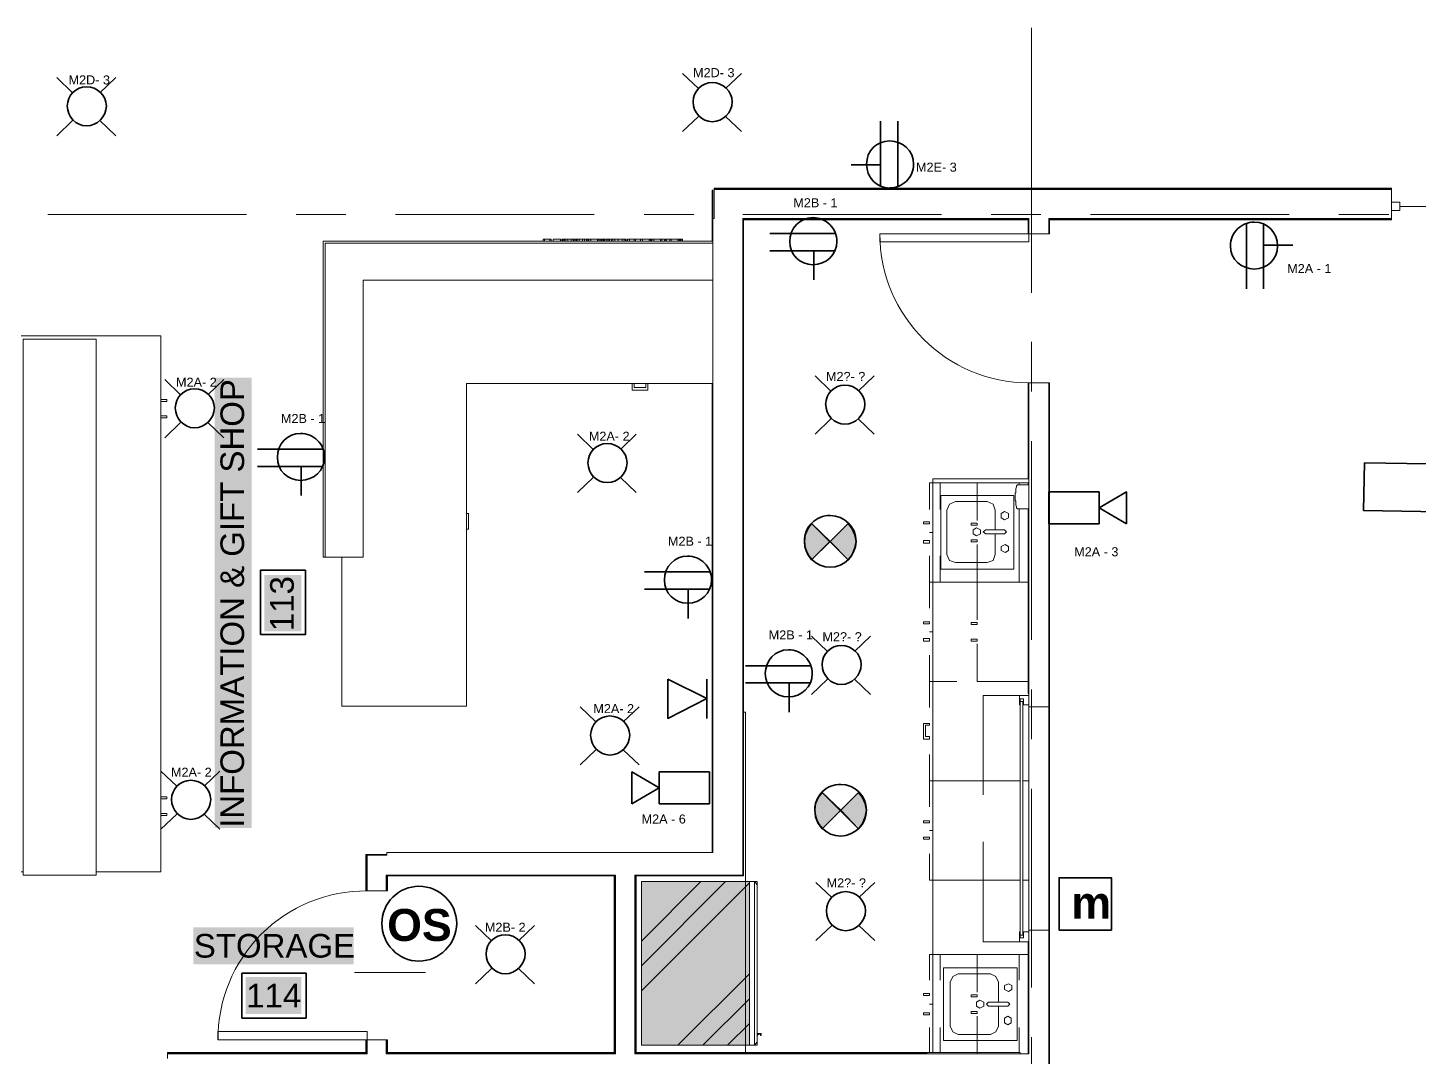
# Model space of a CAD drawing. Header units: millimetres. Extents: x 0.9 to 36.3, y 0.7 to 23.3.
# Drawn here: x 21.134 to 24.634, y 7.113 to 9.703 of the extents above; entities that cross this region are included whole.
import ezdxf

# ---------------------------------------------------------------- set-up
doc = ezdxf.new("R2010")
doc.units = ezdxf.units.MM
for name, color, linetype in [('PDF2_Geometry', 7, 'Continuous'), ('PDF2_Text', 7, 'Continuous'), ('PDF_Text', 7, 'Continuous')]:
    doc.layers.add(name, color=color, linetype=linetype)
for name, color, linetype, true_color in [('PDF2_Solid Fills', 7, 'Continuous', 0x7f7f7f), ('PDF_Geometry', 7, 'Continuous', 0x777777), ('PDF_Solid Fills', 7, 'Continuous', 0xffffff)]:
    doc.layers.add(name, color=color, linetype=linetype, true_color=true_color)
doc.styles.add('PDF Arial', font='arial.ttf')
doc.styles.add('PDF ArialRoundedMT Bold', font='arialbd.ttf')

msp = doc.modelspace()

# ---------------------------------------------------------------- hatches: boundary and pattern name
at = {"layer": 'PDF2_Solid Fills', "transparency": 33554559}
for points in [[(23.1525, 8.4125), (23.1092, 8.4558), (23.1058, 8.4558), (23.0892, 8.4292), (23.0875, 8.4125), (23.0958, 8.3775), (23.1075, 8.3675)], [(23.2142, 8.4325), (23.1992, 8.4558), (23.1958, 8.4558), (23.1525, 8.4125), (23.1992, 8.3658), (23.2158, 8.4042)], [(23.1788, 7.736), (23.1355, 7.7794), (23.1321, 7.7794), (23.1155, 7.7527), (23.1138, 7.736), (23.1221, 7.701), (23.1338, 7.691)], [(23.2405, 7.756), (23.2255, 7.7794), (23.2221, 7.7794), (23.1788, 7.736), (23.2255, 7.6894), (23.2421, 7.7277)]]:
    msp.add_hatch(color=256, dxfattribs=at).paths.add_polyline_path(points)

# ---------------------------------------------------------------- linework, layer by layer
at = {"layer": 'PDF2_Geometry', "lineweight": 35}
for points in [[(23.2789, 9.4683), (23.2789, 9.3033)], [(23.3223, 9.4683), (23.3223, 9.3033)], [(23.2056, 9.3583), (23.2789, 9.3583)], [(24.1993, 9.046), (24.1993, 9.211)], [(24.2426, 9.046), (24.2426, 9.211)], [(23.0009, 9.1853), (23.1659, 9.1853)], [(23.0009, 9.142), (23.1659, 9.142)], [(23.1109, 9.0687), (23.1109, 9.142)], [(24.316, 9.156), (24.2426, 9.156)], [(21.712, 8.6426), (21.877, 8.6426)], [(21.712, 8.5992), (21.877, 8.5992)], [(21.822, 8.5259), (21.822, 8.5992)], [(23.1975, 8.3642), (23.1058, 8.4558)], [(23.1058, 8.3642), (23.1975, 8.4558)], [(22.6855, 8.3338), (22.8505, 8.3338)], [(22.6855, 8.2904), (22.8505, 8.2904)], [(22.7955, 8.2171), (22.7955, 8.2904)], [(22.9391, 8.098), (23.1041, 8.098)], [(22.8424, 7.9654), (22.8424, 8.0638)], [(22.9391, 8.0547), (23.1041, 8.0547)], [(23.0491, 7.9813), (23.0491, 8.0547)], [(23.2238, 7.6877), (23.1321, 7.7794)], [(23.1321, 7.6877), (23.2238, 7.7794)]]:
    msp.add_lwpolyline(points, dxfattribs=at)
for points in [[(24.4961, 8.6082), (24.976, 8.6005), (24.9741, 8.4805), (24.4942, 8.4882)], [(23.829, 8.4552), (23.829, 8.5352), (23.7024, 8.5352), (23.7024, 8.4552)], [(23.8974, 8.4552), (23.829, 8.4952), (23.8974, 8.5352)], [(23.1525, 8.4108), (23.1058, 8.4558), (23.0958, 8.4425), (23.0892, 8.4275), (23.0875, 8.4108), (23.0892, 8.3942), (23.0958, 8.3775), (23.1058, 8.3642)], [(23.1525, 8.4108), (23.1975, 8.3642), (23.2075, 8.3775), (23.2142, 8.3942), (23.2175, 8.4108), (23.2142, 8.4275), (23.2075, 8.4425), (23.1975, 8.4558)], [(22.7441, 8.0638), (22.8424, 8.0154), (22.7441, 7.9654)], [(22.6538, 7.7508), (22.7221, 7.7908), (22.6538, 7.8308)], [(22.7221, 7.7508), (22.7221, 7.8308), (22.8488, 7.8308), (22.8488, 7.7508)], [(23.1788, 7.7344), (23.1321, 7.7794), (23.1221, 7.766), (23.1155, 7.751), (23.1138, 7.7344), (23.1155, 7.7177), (23.1221, 7.701), (23.1321, 7.6877)], [(23.1788, 7.7344), (23.2238, 7.6877), (23.2338, 7.701), (23.2405, 7.7177), (23.2438, 7.7344), (23.2405, 7.751), (23.2338, 7.766), (23.2238, 7.7794)], [(23.86, 7.433), (23.86, 7.5647), (23.7283, 7.5647), (23.7283, 7.433)]]:
    msp.add_lwpolyline(points, close=True, dxfattribs=at)
for points in [[(23.2175, 8.4108, 0.413494), (23.1525, 8.4758, 0.423077), (23.0875, 8.4108, 0.413494), (23.1525, 8.3458)], [(23.2438, 7.7344, 0.413494), (23.1788, 7.7994, 0.423077), (23.1138, 7.7344, 0.413494), (23.1788, 7.6694)]]:
    msp.add_lwpolyline(points, format="xyb", dxfattribs=at)
for centre, radius, start, end in [((23.3025, 9.3597), 0.0597, 269.7603, 0.2397), ((23.1095, 9.1656), 0.0597, 359.7603, 90.2397), ((24.2191, 9.1546), 0.0597, 89.7603, 180.2397), ((21.8206, 8.6228), 0.0597, 359.7603, 90.2397), ((22.7941, 8.314), 0.0597, 359.7603, 90.2397), ((23.0476, 8.0783), 0.0597, 359.7603, 90.2397), ((22.1179, 7.4498), 0.0932, 89.9056, 180.0944), ((22.117, 7.4507), 0.096, 270.6194, 359.3806)]:
    msp.add_arc(centre, radius, start, end, dxfattribs=at)
for points in [[(23.2439, 9.3599), (23.2439, 9.3933), (23.2689, 9.4183), (23.3023, 9.4183)], [(23.3023, 9.4183), (23.3356, 9.4183), (23.3623, 9.3933), (23.3623, 9.3599)], [(23.3023, 9.2999), (23.2689, 9.2999), (23.2439, 9.3266), (23.2439, 9.3599)], [(23.0509, 9.1653), (23.0509, 9.1987), (23.0759, 9.2253), (23.1092, 9.2253)], [(24.2193, 9.2143), (24.2526, 9.2143), (24.2776, 9.1877), (24.2776, 9.1543)], [(23.1092, 9.107), (23.0759, 9.107), (23.0509, 9.132), (23.0509, 9.1653)], [(23.1692, 9.1653), (23.1692, 9.132), (23.1426, 9.107), (23.1092, 9.107)], [(24.2193, 9.096), (24.186, 9.096), (24.1593, 9.121), (24.1593, 9.1543)], [(24.2776, 9.1543), (24.2776, 9.121), (24.2526, 9.096), (24.2193, 9.096)], [(21.762, 8.6226), (21.762, 8.6559), (21.787, 8.6826), (21.8204, 8.6826)], [(21.8204, 8.5642), (21.787, 8.5642), (21.762, 8.5892), (21.762, 8.6226)], [(21.8804, 8.6226), (21.8804, 8.5892), (21.8537, 8.5642), (21.8204, 8.5642)], [(23.2175, 8.4108), (23.2175, 8.3758), (23.1875, 8.3458), (23.1525, 8.3458)], [(22.7355, 8.3138), (22.7355, 8.3471), (22.7605, 8.3738), (22.7939, 8.3738)], [(22.7939, 8.2554), (22.7605, 8.2554), (22.7355, 8.2804), (22.7355, 8.3138)], [(22.8539, 8.3138), (22.8539, 8.2804), (22.8272, 8.2554), (22.7939, 8.2554)], [(22.9891, 8.078), (22.9891, 8.1113), (23.0141, 8.138), (23.0474, 8.138)], [(23.0474, 8.0197), (23.0141, 8.0197), (22.9891, 8.0447), (22.9891, 8.078)], [(23.1074, 8.078), (23.1074, 8.0447), (23.0807, 8.0197), (23.0474, 8.0197)], [(23.2438, 7.7344), (23.2438, 7.6994), (23.2138, 7.6694), (23.1788, 7.6694)], [(22.118, 7.5429), (22.1697, 7.5429), (22.213, 7.5013), (22.213, 7.4496)], [(22.118, 7.3546), (22.0663, 7.3546), (22.0247, 7.398), (22.0247, 7.4496)]]:
    msp.add_open_spline(points, degree=3, dxfattribs=at)
at = {"layer": 'PDF_Geometry', "lineweight": 9}
for points in [[(23.659, 9.7029), (23.659, 9.0363)], [(22.4308, 9.1663), (21.8824, 9.1663), (21.8774, 9.1663), (21.8774, 9.1646), (21.8774, 9.1613), (21.8774, 8.3713), (21.8824, 8.3713), (21.9241, 8.3713), (21.8991, 8.3713), (21.8824, 8.3713), (21.9774, 8.3713), (21.9774, 9.068), (22.8574, 9.068), (21.9774, 9.068), (21.9774, 8.3713), (21.8824, 8.3713), (21.8824, 9.1613), (21.8824, 8.3713), (21.8774, 8.3713), (21.8774, 9.1663), (22.8574, 9.1663), (22.8574, 9.2946), (22.8557, 9.2946), (22.8557, 9.1663), (22.8557, 9.2946), (22.8557, 9.1663)], [(22.8607, 9.298), (22.8607, 9.2996), (24.549, 9.2996), (24.564, 9.2996), (24.564, 9.298), (24.564, 9.2963), (24.549, 9.2963), (22.8624, 9.2963)], [(22.8607, 9.2963), (22.8607, 9.298), (24.549, 9.298), (22.8624, 9.298)], [(24.549, 9.298), (24.564, 9.298), (24.549, 9.298)], [(21.1841, 9.233), (21.6841, 9.233)], [(21.8091, 9.233), (21.9341, 9.233)], [(22.0591, 9.233), (22.5591, 9.233)], [(23.5907, 8.558), (23.6524, 8.558), (23.6524, 8.568), (23.4107, 8.568), (23.4107, 7.1247), (22.6641, 7.1247), (22.6641, 7.5697), (22.9341, 7.5697), (22.9324, 7.5697), (22.9341, 7.5697), (22.9341, 9.2196), (22.9341, 9.2213), (22.9324, 9.2213), (23.6507, 9.2213), (23.6507, 9.1846), (23.6507, 9.2196), (23.6507, 9.1846)], [(22.6791, 7.5714), (22.9324, 7.5714), (22.9324, 9.223)], [(22.6841, 9.233), (22.8091, 9.233)], [(22.9324, 9.233), (23.4324, 9.233)], [(22.9324, 9.2213), (22.9324, 7.5697), (22.9324, 9.2213)], [(23.6507, 9.2196), (22.9341, 9.2196), (22.9341, 9.2213), (22.9324, 9.2213), (23.6524, 9.2213)], [(23.6524, 9.223), (23.0441, 9.223)], [(23.5574, 9.233), (23.6824, 9.233)], [(23.7024, 9.223), (24.549, 9.223), (24.564, 9.223), (24.564, 9.2213), (24.564, 9.2196), (24.549, 9.2196), (23.704, 9.2196)], [(23.7024, 9.2213), (24.549, 9.2213), (24.564, 9.2213), (24.549, 9.2213), (23.704, 9.2213), (23.704, 9.1846)], [(23.704, 9.2213), (23.704, 9.2213)], [(23.704, 9.2213), (23.704, 9.2213)], [(23.8074, 9.233), (24.3073, 9.233)], [(24.4323, 9.233), (24.5573, 9.233)], [(22.4474, 9.1663), (22.4474, 9.1713)], [(22.4791, 9.1663), (22.4791, 9.1713), (22.4808, 9.1713), (22.4841, 9.1713), (22.4874, 9.1713), (22.4924, 9.1713), (22.5008, 9.1713), (22.4908, 9.1713), (22.4874, 9.1713), (22.4841, 9.1713), (22.4824, 9.1713), (22.4808, 9.1713), (22.4808, 9.1663)], [(22.4841, 9.1663), (22.4841, 9.1713), (22.4858, 9.1713), (22.4874, 9.1713), (22.4924, 9.1713), (22.4974, 9.1713), (22.4924, 9.1713), (22.4874, 9.1713), (22.4841, 9.1713), (22.4824, 9.1713)], [(22.4874, 9.1663), (22.4874, 9.1713)], [(22.4924, 9.1663), (22.4924, 9.1713)], [(22.5108, 9.1663), (22.5108, 9.1713)], [(22.5141, 9.1663), (22.5141, 9.1713)], [(22.5158, 9.1713), (22.5158, 9.1663)], [(22.5208, 9.1663), (22.5208, 9.1713)], [(22.5291, 9.1663), (22.5291, 9.1713)], [(22.5341, 9.1663), (22.5341, 9.1713)], [(22.5391, 9.1663), (22.5391, 9.1713)], [(22.5424, 9.1663), (22.5424, 9.1713)], [(22.5441, 9.1663), (22.5441, 9.1713)], [(22.5457, 9.1713), (22.5457, 9.1663)], [(22.5507, 9.1663), (22.5507, 9.1713)], [(22.5741, 9.1663), (22.5741, 9.1713)], [(22.5807, 9.1713), (22.5807, 9.1663), (22.5807, 9.1713)], [(22.5824, 9.1663), (22.5824, 9.1713)], [(22.5841, 9.1663), (22.5841, 9.1713)], [(22.5857, 9.1663), (22.5857, 9.1713)], [(22.5891, 9.1713), (22.5907, 9.1713), (22.5891, 9.1713)], [(22.5907, 9.1663), (22.5907, 9.1713)], [(22.5941, 9.1663), (22.5941, 9.1713)], [(22.5974, 9.1663), (22.5974, 9.1713)], [(22.6057, 9.1663), (22.6057, 9.1713)], [(22.6107, 9.1663), (22.6107, 9.1713)], [(22.6191, 9.1663), (22.6191, 9.1713)], [(22.6291, 9.1663), (22.6291, 9.1713)], [(22.6341, 9.1663), (22.6341, 9.1713)], [(22.6374, 9.1663), (22.6374, 9.1713)], [(22.6391, 9.1713), (22.6391, 9.1663), (22.6391, 9.1713)], [(22.6457, 9.1713), (22.6424, 9.1713), (22.6457, 9.1713)], [(22.6424, 9.1663), (22.6424, 9.1713)], [(22.6424, 9.1663), (22.6424, 9.1713)], [(22.6741, 9.1713), (22.6707, 9.1713), (22.6674, 9.1713), (22.6541, 9.1713), (22.6507, 9.1713), (22.6474, 9.1713), (22.6591, 9.1713), (22.6624, 9.1713), (22.6757, 9.1713), (22.6891, 9.1713), (22.6757, 9.1713), (22.6807, 9.1713), (22.6974, 9.1713), (22.7007, 9.1713), (22.6974, 9.1713), (22.6907, 9.1713), (22.6791, 9.1713), (22.6757, 9.1713), (22.6757, 9.1663), (22.6757, 9.1713)], [(22.6474, 9.1663), (22.6474, 9.1713)], [(22.6591, 9.1663), (22.6591, 9.1713)], [(22.6624, 9.1663), (22.6624, 9.1713)], [(22.6707, 9.1713), (22.6741, 9.1713), (22.6757, 9.1713), (22.6791, 9.1713), (22.6824, 9.1713), (22.6841, 9.1713), (22.6874, 9.1713), (22.6841, 9.1713), (22.6791, 9.1713), (22.6741, 9.1713), (22.6724, 9.1713)], [(22.6807, 9.1663), (22.6807, 9.1713)], [(22.7024, 9.1663), (22.7024, 9.1713)], [(22.7091, 9.1663), (22.7091, 9.1713)], [(22.7407, 9.1713), (22.7374, 9.1713), (22.7407, 9.1713)], [(22.7591, 9.1713), (22.7574, 9.1713), (22.7541, 9.1713), (22.7491, 9.1713), (22.7441, 9.1713), (22.7407, 9.1713), (22.7391, 9.1713), (22.7407, 9.1713), (22.7441, 9.1713), (22.7491, 9.1713), (22.7524, 9.1713), (22.7557, 9.1713), (22.7574, 9.1713)], [(22.7657, 9.1713), (22.7691, 9.1713), (22.7707, 9.1713), (22.7741, 9.1713), (22.7757, 9.1713), (22.7774, 9.1713), (22.7807, 9.1713), (22.7791, 9.1713), (22.7741, 9.1713), (22.7691, 9.1713), (22.7674, 9.1713)], [(22.7691, 9.1663), (22.7691, 9.1713)], [(22.7741, 9.1663), (22.7741, 9.1713)], [(22.7757, 9.1663), (22.7757, 9.1713)], [(22.7774, 9.1663), (22.7774, 9.1713)], [(22.7807, 9.1713), (22.7807, 9.1663), (22.8574, 9.1663)], [(23.6507, 9.1846), (23.6507, 9.1846)], [(23.704, 9.1846), (23.704, 9.1846)], [(22.8574, 9.1613), (21.8824, 9.1613), (22.8574, 9.1613)], [(22.4558, 9.1663), (22.4508, 9.1663)], [(22.4774, 9.1663), (22.4741, 9.1663)], [(22.6424, 9.1663), (22.6391, 9.1663)], [(22.7374, 9.1663), (22.7357, 9.1663)], [(20.9691, 7.6864), (20.9691, 7.5797), (20.9775, 7.5797), (21.1225, 7.5797), (20.9691, 7.5797), (20.9691, 8.928), (20.9691, 7.5797), (21.1225, 7.5797), (20.9691, 7.5797), (20.9691, 8.928), (21.4691, 8.928), (21.4691, 7.5797), (21.3058, 7.5797), (21.4608, 7.5797), (21.4691, 7.5797), (21.4691, 7.6864)], [(21.4691, 8.8046), (21.4691, 8.9113)], [(23.659, 8.913), (23.659, 8.788)], [(22.8574, 7.6414), (22.8574, 8.808), (22.7574, 8.808), (22.5907, 8.808)], [(22.6541, 8.808), (22.6541, 8.7913), (22.6941, 8.7913), (22.6941, 8.808), (22.6941, 8.7913), (22.6941, 8.808)], [(22.6891, 8.808), (22.6891, 8.798), (22.6891, 8.808), (22.6891, 8.798), (22.6591, 8.798), (22.6891, 8.798), (22.6891, 8.808), (22.6891, 8.798), (22.6591, 8.798), (22.6891, 8.798), (22.6591, 8.798), (22.6891, 8.798), (22.6891, 8.808), (22.6941, 8.808), (22.6941, 8.7913), (22.6541, 8.7913), (22.6541, 8.808), (22.6591, 8.808), (22.6591, 8.798), (22.6591, 8.808), (22.6591, 8.798), (22.6591, 8.808), (22.6591, 8.798), (22.6591, 8.808)], [(22.8557, 7.628), (22.8557, 8.808)], [(23.6507, 8.568), (23.6507, 8.8096), (23.6524, 8.8096), (23.6524, 8.613)], [(23.6507, 8.8096), (23.6507, 8.8096)], [(23.6507, 8.568), (23.6507, 8.8096), (23.6507, 8.568)], [(23.704, 7.0964), (23.704, 7.0597), (23.704, 7.0964), (23.704, 7.0597), (23.704, 7.0964), (23.704, 8.8096), (23.704, 7.0964), (23.704, 8.8096), (23.7024, 8.8096), (23.7024, 7.0964), (23.7024, 7.0597), (23.7024, 7.0164)], [(23.704, 8.8096), (23.704, 8.8096)], [(21.4691, 8.763), (21.4791, 8.763), (21.4691, 8.763), (21.4841, 8.763), (21.4841, 8.768), (21.4691, 8.768)], [(21.4691, 8.7213), (21.4791, 8.7213), (21.4691, 8.7213), (21.4841, 8.7213), (21.4841, 8.7263), (21.4691, 8.7263), (21.4791, 8.7263), (21.4691, 8.7263)], [(21.4691, 8.4713), (21.4691, 8.578), (21.4691, 8.6863)], [(23.659, 8.663), (23.659, 8.163)], [(23.4107, 8.558), (23.4024, 8.558), (23.4024, 8.4913)], [(23.4107, 8.4913), (23.4107, 8.558), (23.4724, 8.558)], [(23.429, 8.4913), (23.429, 8.558), (23.6274, 8.558), (23.6274, 8.553)], [(23.5224, 8.463), (23.5224, 8.558), (23.6524, 8.558), (23.6524, 8.463)], [(23.5674, 8.4397), (23.5674, 8.4897), (23.5624, 8.5047), (23.5474, 8.5113), (23.4674, 8.5113), (23.4524, 8.5047), (23.4457, 8.4897), (23.4457, 8.378), (23.4524, 8.363), (23.4674, 8.358), (23.5474, 8.358), (23.5624, 8.363), (23.5674, 8.378), (23.5674, 8.4297)], [(22.2374, 8.4413), (22.2424, 8.4413), (22.2424, 8.4813), (22.2374, 8.4813)], [(22.2374, 8.4813), (22.2424, 8.4813)], [(22.2374, 8.4763), (22.2374, 8.448)], [(22.2424, 8.4813), (22.2424, 8.4413)], [(23.6274, 8.493), (23.6274, 8.308), (23.429, 8.308), (23.429, 8.3747)], [(22.2424, 8.4413), (22.2374, 8.4413)], [(23.5224, 8.4513), (23.5224, 8.4563), (23.5224, 8.4513)], [(23.5224, 8.4513), (23.5224, 8.4563), (23.5224, 8.4513)], [(23.4024, 8.433), (23.4107, 8.433)], [(23.5224, 8.4097), (23.5224, 8.4147), (23.5224, 8.4097)], [(23.5224, 8.4097), (23.5224, 8.4147), (23.5224, 8.4097)], [(23.6524, 8.403), (23.6524, 8.308), (23.5224, 8.308), (23.5224, 8.403)], [(23.4024, 8.3747), (23.4024, 8.308), (23.4107, 8.308), (23.4024, 8.308), (23.4024, 8.243)], [(23.4107, 8.243), (23.4107, 8.308), (23.4707, 8.308), (23.4107, 8.308), (23.4107, 8.3747)], [(21.4691, 8.353), (21.4691, 8.2463), (21.4691, 8.138)], [(23.5224, 8.213), (23.5224, 8.308), (23.6524, 8.308), (23.6524, 8.213)], [(23.5224, 8.2013), (23.5224, 8.2063), (23.5224, 8.2013)], [(23.5224, 8.2013), (23.5224, 8.2063), (23.5224, 8.2013)], [(23.4107, 8.183), (23.4024, 8.183)], [(23.4024, 8.1597), (23.4024, 8.1663), (23.4024, 8.1597)], [(23.4024, 8.1597), (23.4024, 8.1663), (23.4024, 8.1597)], [(23.5224, 8.1597), (23.5224, 8.1647), (23.5224, 8.1597)], [(23.5224, 8.1597), (23.5224, 8.1647), (23.5224, 8.1597)], [(23.4024, 8.1247), (23.4024, 8.058), (23.4107, 8.058), (23.4024, 8.058), (23.4024, 7.993)], [(23.4107, 7.993), (23.4107, 8.058), (23.4707, 8.058), (23.4107, 8.058), (23.4107, 8.1247)], [(23.6524, 8.153), (23.6524, 8.058), (23.5224, 8.058), (23.5224, 8.153)], [(21.4691, 8.0197), (21.4691, 7.913), (21.4691, 7.8047)], [(23.659, 8.038), (23.659, 7.913)], [(21.9241, 8.008), (21.9241, 7.9963), (21.9241, 8.008)], [(23.6524, 7.428), (23.6524, 7.9997), (23.6524, 7.808), (23.6374, 7.808), (23.6524, 7.808), (23.6524, 7.743)], [(23.4024, 7.953), (23.4024, 7.948), (23.4024, 7.953), (23.3874, 7.953), (23.3874, 7.913), (23.4024, 7.913)], [(23.3874, 7.953), (23.4024, 7.953)], [(23.3874, 7.913), (23.3874, 7.953)], [(23.3924, 7.948), (23.3924, 7.9197), (23.4024, 7.9197)], [(23.3924, 7.9197), (23.3924, 7.948)], [(23.3924, 7.948), (23.3924, 7.9197), (23.4024, 7.9197)], [(23.3924, 7.9197), (23.3924, 7.948)], [(23.4024, 7.913), (23.3874, 7.913)], [(23.4024, 7.9197), (23.4024, 7.913), (23.4024, 7.9197), (23.3924, 7.9197)], [(23.4024, 7.9197), (23.4024, 7.913), (23.4024, 7.9197), (23.3924, 7.9197)], [(23.4024, 7.8747), (23.4024, 7.808), (23.4107, 7.808), (23.4024, 7.808), (23.4024, 7.743)], [(23.4107, 7.743), (23.4107, 7.808), (23.6307, 7.808), (23.4107, 7.808), (23.4107, 7.8747)], [(23.659, 7.788), (23.659, 7.288)], [(21.4691, 7.763), (21.4791, 7.763), (21.4691, 7.763), (21.4841, 7.763), (21.4841, 7.768), (21.4691, 7.768)], [(21.4691, 7.7214), (21.4791, 7.7214), (21.4691, 7.7214), (21.4841, 7.7214), (21.4841, 7.7264), (21.4691, 7.7264), (21.4791, 7.7264), (21.4691, 7.7264)], [(23.4107, 7.683), (23.4024, 7.683)], [(23.4024, 7.6614), (23.4024, 7.6664), (23.4024, 7.6614)], [(23.4024, 7.6614), (23.4024, 7.6664), (23.4024, 7.6614)], [(21.9874, 7.6214), (21.9874, 7.5314), (21.9858, 7.5314), (21.9858, 7.623), (21.9841, 7.623), (22.0374, 7.623)], [(21.9858, 7.623), (22.0374, 7.623), (21.9858, 7.623)], [(23.4024, 7.6247), (23.4024, 7.558), (23.4107, 7.558)], [(23.6307, 7.558), (23.4107, 7.558), (23.4107, 7.6247)], [(23.6524, 7.6247), (23.6524, 7.558), (23.6374, 7.558)], [(22.6107, 7.1214), (22.6107, 7.5714), (22.6124, 7.5714), (22.0358, 7.5714), (22.0358, 7.5314), (22.0374, 7.5314), (22.0374, 7.5697), (22.0391, 7.5697), (22.0391, 7.5314), (22.0374, 7.5314)], [(22.0358, 7.1564), (22.0374, 7.1564), (22.0391, 7.1564), (22.0391, 7.1247), (22.0391, 7.123), (22.0374, 7.123), (22.6107, 7.123), (22.6107, 7.5697), (22.0374, 7.5697)], [(22.6124, 7.123), (22.0374, 7.123), (22.0391, 7.123), (22.0391, 7.1247), (22.6091, 7.1247), (22.6091, 7.5697), (22.0391, 7.5697), (22.0374, 7.5697), (22.6124, 7.5697)], [(22.0374, 7.5697), (22.0374, 7.5314), (22.0374, 7.5697)], [(22.6124, 7.1214), (22.6124, 7.5714)], [(22.6624, 7.5714), (22.6624, 7.1214), (22.6607, 7.1214), (23.3957, 7.1214)], [(22.6607, 7.1214), (22.6607, 7.5714)], [(22.6607, 7.5697), (22.9324, 7.5697), (22.6624, 7.5697), (22.6624, 7.123), (23.3957, 7.123), (22.6607, 7.123)], [(22.9691, 7.168), (22.9691, 7.143), (22.9491, 7.143), (22.6774, 7.143), (22.6774, 7.5547), (22.9491, 7.5547), (22.9691, 7.5547), (22.9691, 7.173)], [(22.9624, 7.143), (22.9491, 7.143), (22.9491, 7.5547), (22.9624, 7.5547), (22.9624, 7.143), (22.9691, 7.1514), (22.9691, 7.5464), (22.9624, 7.5547)], [(22.9691, 7.5347), (22.9691, 7.1647)], [(22.9691, 7.3497), (22.9691, 7.1747), (22.9691, 7.523), (22.9691, 7.1747), (22.9691, 7.523)], [(22.9691, 7.3564), (22.9691, 7.1664)], [(23.4107, 7.3714), (23.4024, 7.3714), (23.4024, 7.3064)], [(23.4107, 7.3064), (23.4107, 7.3714), (23.4707, 7.3714)], [(23.429, 7.3064), (23.429, 7.3714), (23.6274, 7.3714), (23.6274, 7.3064)], [(23.5224, 7.2764), (23.5224, 7.3714), (23.6524, 7.3714), (23.6524, 7.2764)], [(23.589, 7.3714), (23.6507, 7.3714)], [(23.5757, 7.2414), (23.5757, 7.1914), (23.569, 7.1764), (23.5557, 7.1697), (23.474, 7.1697), (23.4607, 7.1764), (23.454, 7.1914), (23.454, 7.3014), (23.4607, 7.3164), (23.474, 7.323), (23.5557, 7.323), (23.569, 7.3164), (23.5757, 7.3014), (23.5757, 7.2514)], [(23.4024, 7.2464), (23.4107, 7.2464)], [(23.5224, 7.2647), (23.5224, 7.2697), (23.5224, 7.2647)], [(23.5224, 7.2647), (23.5224, 7.2697), (23.5224, 7.2647)], [(23.5224, 7.223), (23.5224, 7.228), (23.5224, 7.223)], [(23.5224, 7.223), (23.5224, 7.228), (23.5224, 7.223)], [(23.6524, 7.2164), (23.6524, 7.1214), (23.5224, 7.1214), (23.5224, 7.2164)], [(23.4024, 7.188), (23.4024, 7.1247)], [(23.4107, 7.1247), (23.4107, 7.188)], [(23.429, 7.1247), (23.429, 7.188)], [(23.6274, 7.188), (23.6274, 7.1247)], [(21.9858, 7.1564), (21.9858, 7.123), (21.9841, 7.123), (21.9841, 7.1247), (21.9841, 7.1564), (21.9858, 7.1564), (21.9874, 7.1564)], [(21.9858, 7.1564), (21.9858, 7.123), (21.9858, 7.1564)], [(22.0374, 7.1564), (22.0374, 7.123), (22.0374, 7.1564)], [(22.0374, 7.123), (22.0374, 7.1564)], [(23.659, 7.163), (23.659, 7.038)], [(21.9874, 7.1214), (21.4858, 7.1214), (21.4858, 7.123), (21.9858, 7.123)], [(22.0358, 7.1214), (22.5891, 7.1214)]]:
    msp.add_lwpolyline(points, dxfattribs=at)
at = {"layer": 'PDF_Geometry', "lineweight": 35}
for points in [[(21.2068, 9.5779), (21.2468, 9.5396)], [(21.3551, 9.5779), (21.3151, 9.5396)], [(22.7809, 9.5884), (22.8209, 9.5501)], [(22.9292, 9.5884), (22.8892, 9.5501)], [(21.2068, 9.4312), (21.2468, 9.4696)], [(21.3551, 9.4312), (21.3151, 9.4696)], [(22.7809, 9.4418), (22.8209, 9.4801)], [(22.9292, 9.4418), (22.8892, 9.4801)], [(23.1144, 8.8272), (23.1544, 8.7889)], [(23.2627, 8.8272), (23.2227, 8.7889)], [(21.4785, 8.8182), (21.5185, 8.7799)], [(21.6268, 8.8182), (21.5868, 8.7799)], [(23.1144, 8.6806), (23.1544, 8.7189)], [(23.2627, 8.6806), (23.2227, 8.7189)], [(21.4785, 8.6716), (21.5185, 8.7099)], [(21.6268, 8.6716), (21.5868, 8.7099)], [(22.5164, 8.6803), (22.5564, 8.6419)], [(22.6648, 8.6803), (22.6248, 8.6419)], [(22.5164, 8.5336), (22.5564, 8.5719)], [(22.6648, 8.5336), (22.6248, 8.5719)], [(23.1055, 8.1723), (23.1455, 8.134)], [(23.2539, 8.1723), (23.2139, 8.134)], [(23.1055, 8.0257), (23.1455, 8.064)], [(23.2539, 8.0257), (23.2139, 8.064)], [(22.5233, 7.9949), (22.5633, 7.9565)], [(22.6716, 7.9949), (22.6316, 7.9565)], [(22.5233, 7.8482), (22.5633, 7.8865)], [(22.6716, 7.8482), (22.6316, 7.8865)], [(21.4691, 7.833), (21.5091, 7.7947)], [(21.6175, 7.833), (21.5775, 7.7947)], [(21.4691, 7.6864), (21.5091, 7.7247)], [(21.6175, 7.6864), (21.5775, 7.7247)], [(23.1162, 7.5529), (23.1562, 7.5146)], [(23.2645, 7.5529), (23.2245, 7.5146)], [(22.2601, 7.4444), (22.3001, 7.4061)], [(22.4084, 7.4444), (22.3684, 7.4061)], [(23.1162, 7.4063), (23.1562, 7.4446)], [(23.2645, 7.4063), (23.2245, 7.4446)], [(22.2601, 7.2978), (22.3001, 7.3361)], [(22.4084, 7.2978), (22.3684, 7.3361)]]:
    msp.add_lwpolyline(points, dxfattribs=at)
at = {"layer": 'PDF_Geometry', "lineweight": 18}
for points in [[(23.6507, 7.403), (23.6507, 7.1214), (22.6607, 7.1214), (22.6607, 7.5714), (22.8574, 7.5714), (22.9324, 7.5714), (22.9324, 9.223), (23.6524, 9.223), (23.6524, 9.1846), (23.7024, 9.1846), (23.7024, 9.223), (24.549, 9.223), (24.564, 9.223), (24.564, 9.2663), (24.564, 9.2963), (24.549, 9.2963), (22.8607, 9.2963), (22.8607, 9.2663), (22.8607, 9.223), (22.8574, 9.223), (22.8574, 7.628), (22.0374, 7.628), (22.0374, 7.6214), (22.0358, 7.6214), (21.9874, 7.6214), (21.9874, 7.5314), (22.0358, 7.5314), (22.0358, 7.5714), (22.6124, 7.5714), (22.6124, 7.1214), (22.0358, 7.1214), (22.0358, 7.1564), (21.9874, 7.1564), (21.9874, 7.1214), (21.4858, 7.1214), (21.4858, 7.1097)], [(23.6507, 8.553), (23.6507, 8.558), (23.6524, 8.558), (23.6524, 8.028), (23.6507, 8.028), (23.6507, 8.493)], [(23.5374, 7.773), (23.5374, 7.898), (23.5374, 8.023), (23.6524, 8.023)], [(23.5374, 7.6547), (23.5374, 7.528), (23.5374, 7.403), (23.6524, 7.403)], [(23.6524, 7.4097), (23.6524, 7.1214), (23.6524, 7.433), (23.7024, 7.433), (23.7024, 7.0964), (23.7024, 7.0597), (23.7024, 7.0164), (23.6524, 7.0164), (23.6524, 7.0597), (23.6524, 7.0714), (22.0358, 7.0714), (22.0358, 6.1931), (23.6524, 6.1931), (23.6524, 6.2247), (23.7024, 6.2247), (23.7024, 6.1931), (23.9507, 6.1931), (23.9507, 6.0998), (20.3292, 6.0998)]]:
    msp.add_lwpolyline(points, dxfattribs=at)
at = {"layer": 'PDF_Geometry', "lineweight": 13}
for points in [[(24.564, 9.243), (24.564, 9.2646), (24.5857, 9.2646), (24.5857, 9.243)], [(23.2774, 9.1646), (23.2774, 9.1846), (23.6524, 9.1846), (23.6524, 9.1646)], [(21.6125, 7.178), (21.6125, 7.1564), (21.9874, 7.1564), (21.9874, 7.178)]]:
    msp.add_lwpolyline(points, close=True, dxfattribs=at)
msp.add_lwpolyline([(24.819, 9.253), (24.5857, 9.253)], dxfattribs=at)
at = {"layer": 'PDF_Geometry', "lineweight": 9}
for points in [[(23.6524, 9.1846), (23.6507, 9.1846), (23.6507, 9.223), (23.6524, 9.223)], [(23.7024, 9.1846), (23.7024, 9.223), (23.704, 9.223), (23.704, 9.1846)], [(23.704, 9.1846), (23.704, 9.2196)], [(22.4508, 9.1713), (22.4474, 9.1713), (22.4341, 9.1713), (22.4308, 9.1713), (22.4341, 9.1713), (22.4474, 9.1713)], [(22.4308, 9.1713), (22.4308, 9.1663)], [(22.4341, 9.1713), (22.4341, 9.1663)], [(22.4508, 9.1713), (22.4508, 9.1663)], [(22.4741, 9.1713), (22.4558, 9.1713), (22.4724, 9.1713), (22.4574, 9.1713), (22.4724, 9.1713), (22.4558, 9.1713)], [(22.4558, 9.1713), (22.4558, 9.1663)], [(22.4558, 9.1713), (22.4558, 9.1663)], [(22.4741, 9.1713), (22.4741, 9.1663)], [(22.4924, 9.1713), (22.4774, 9.1713), (22.4908, 9.1713), (22.4791, 9.1713), (22.4908, 9.1713), (22.4774, 9.1713)], [(22.4774, 9.1713), (22.4774, 9.1663)], [(22.4774, 9.1713), (22.4774, 9.1663)], [(22.5141, 9.1713), (22.5108, 9.1713), (22.5074, 9.1713), (22.5058, 9.1713), (22.5041, 9.1713), (22.5024, 9.1713), (22.4991, 9.1713), (22.4974, 9.1713), (22.4991, 9.1713), (22.5024, 9.1713), (22.5041, 9.1713), (22.4991, 9.1713), (22.4974, 9.1713), (22.4991, 9.1713), (22.5008, 9.1713), (22.5058, 9.1713)], [(22.5108, 9.1713), (22.5041, 9.1713), (22.5008, 9.1713), (22.5024, 9.1713), (22.5058, 9.1713)], [(22.5008, 9.1713), (22.5008, 9.1663)], [(22.5058, 9.1713), (22.5058, 9.1663)], [(22.5274, 9.1713), (22.5241, 9.1713), (22.5208, 9.1713), (22.5174, 9.1713), (22.5158, 9.1713), (22.5141, 9.1713), (22.5124, 9.1713), (22.5091, 9.1713), (22.5058, 9.1713), (22.5091, 9.1713), (22.5124, 9.1713), (22.5141, 9.1713), (22.5091, 9.1713), (22.5074, 9.1713), (22.5108, 9.1713), (22.5158, 9.1713)], [(22.5074, 9.1713), (22.5074, 9.1663)], [(22.5241, 9.1713), (22.5158, 9.1713), (22.5108, 9.1713), (22.5124, 9.1713), (22.5158, 9.1713)], [(22.5441, 9.1713), (22.5407, 9.1713), (22.5357, 9.1713), (22.5291, 9.1713), (22.5208, 9.1713), (22.5158, 9.1713), (22.5141, 9.1713), (22.5158, 9.1713), (22.5208, 9.1713), (22.5291, 9.1713), (22.5341, 9.1713), (22.5391, 9.1713), (22.5424, 9.1713)], [(22.5258, 9.1713), (22.5241, 9.1713), (22.5174, 9.1713), (22.5324, 9.1713)], [(22.5391, 9.1713), (22.5357, 9.1713), (22.5324, 9.1713), (22.5291, 9.1713), (22.5224, 9.1713), (22.5191, 9.1713), (22.5174, 9.1713), (22.5208, 9.1713), (22.5241, 9.1713), (22.5291, 9.1713), (22.5324, 9.1713), (22.5357, 9.1713)], [(22.5541, 9.1713), (22.5507, 9.1713), (22.5474, 9.1713), (22.5374, 9.1713), (22.5341, 9.1713), (22.5307, 9.1713), (22.5407, 9.1713), (22.5441, 9.1713)], [(22.5524, 9.1713), (22.5491, 9.1713), (22.5391, 9.1713), (22.5357, 9.1713), (22.5391, 9.1713), (22.5491, 9.1713)], [(22.5474, 9.1713), (22.5441, 9.1713), (22.5424, 9.1713), (22.5407, 9.1713), (22.5391, 9.1713)], [(22.5441, 9.1713), (22.5441, 9.1663)], [(22.5707, 9.1713), (22.5674, 9.1713), (22.5607, 9.1713), (22.5491, 9.1713), (22.5441, 9.1713), (22.5591, 9.1713), (22.5457, 9.1713), (22.5507, 9.1713), (22.5674, 9.1713)], [(22.5724, 9.1713), (22.5557, 9.1713), (22.5691, 9.1713), (22.5574, 9.1713), (22.5691, 9.1713), (22.5574, 9.1713)], [(22.5674, 9.1713), (22.5591, 9.1713), (22.5624, 9.1713), (22.5674, 9.1713), (22.5724, 9.1713), (22.5757, 9.1713), (22.5774, 9.1713), (22.5757, 9.1713), (22.5741, 9.1713), (22.5724, 9.1713), (22.5674, 9.1713), (22.5641, 9.1713), (22.5607, 9.1713), (22.5574, 9.1713), (22.5591, 9.1713), (22.5624, 9.1713), (22.5674, 9.1713), (22.5741, 9.1713), (22.5791, 9.1713), (22.5807, 9.1713), (22.5791, 9.1713), (22.5741, 9.1713), (22.5674, 9.1713), (22.5624, 9.1713), (22.5557, 9.1713)], [(22.5674, 9.1713), (22.5674, 9.1663)], [(22.5707, 9.1713), (22.5707, 9.1663)], [(22.5774, 9.1713), (22.5807, 9.1713), (22.5841, 9.1713), (22.5874, 9.1713), (22.5841, 9.1713), (22.5807, 9.1713), (22.5791, 9.1713), (22.5757, 9.1713), (22.5791, 9.1713), (22.5841, 9.1713), (22.5891, 9.1713), (22.5924, 9.1713), (22.5941, 9.1713), (22.5924, 9.1713), (22.5891, 9.1713), (22.5841, 9.1713), (22.5791, 9.1713), (22.5757, 9.1713)], [(22.5807, 9.1713), (22.5824, 9.1713), (22.5841, 9.1713), (22.5857, 9.1713), (22.5907, 9.1713), (22.5941, 9.1713), (22.5974, 9.1713), (22.6024, 9.1713), (22.6007, 9.1713), (22.5974, 9.1713), (22.5891, 9.1713), (22.5824, 9.1713), (22.5791, 9.1713), (22.5774, 9.1713)], [(22.5774, 9.1713), (22.5774, 9.1663)], [(22.6141, 9.1713), (22.5941, 9.1713), (22.6107, 9.1713), (22.5957, 9.1713), (22.6107, 9.1713), (22.5957, 9.1713)], [(22.5974, 9.1713), (22.5974, 9.1663)], [(22.6141, 9.1713), (22.6107, 9.1713), (22.6024, 9.1713), (22.6057, 9.1713), (22.6107, 9.1713), (22.6124, 9.1713), (22.6141, 9.1713), (22.6191, 9.1713), (22.6224, 9.1713)], [(22.6024, 9.1713), (22.6024, 9.1663)], [(22.6224, 9.1713), (22.6174, 9.1713), (22.6057, 9.1713), (22.6107, 9.1713), (22.6157, 9.1713), (22.6191, 9.1713), (22.6224, 9.1713), (22.6291, 9.1713), (22.6341, 9.1713)], [(22.6391, 9.1713), (22.6374, 9.1713), (22.6341, 9.1713), (22.6274, 9.1713), (22.6224, 9.1713), (22.6191, 9.1713), (22.6224, 9.1713), (22.6291, 9.1713), (22.6341, 9.1713), (22.6357, 9.1713), (22.6341, 9.1713), (22.6291, 9.1713), (22.6241, 9.1713), (22.6224, 9.1713), (22.6191, 9.1713), (22.6207, 9.1713), (22.6241, 9.1713), (22.6291, 9.1713), (22.6341, 9.1713), (22.6374, 9.1713), (22.6391, 9.1713), (22.6374, 9.1713), (22.6341, 9.1713), (22.6291, 9.1713), (22.6241, 9.1713), (22.6224, 9.1713), (22.6241, 9.1713), (22.6291, 9.1713), (22.6324, 9.1713), (22.6341, 9.1713), (22.6357, 9.1713)], [(22.6324, 9.1713), (22.6291, 9.1713), (22.6224, 9.1713), (22.6391, 9.1713)], [(22.6391, 9.1713), (22.6391, 9.1663)], [(22.6424, 9.1713), (22.6424, 9.1663)], [(22.6624, 9.1713), (22.6424, 9.1713), (22.6591, 9.1713), (22.6441, 9.1713), (22.6591, 9.1713), (22.6424, 9.1713)], [(22.6424, 9.1713), (22.6424, 9.1663)], [(22.6657, 9.1713), (22.6641, 9.1713), (22.6524, 9.1713), (22.6507, 9.1713), (22.6524, 9.1713), (22.6641, 9.1713)], [(22.6657, 9.1713), (22.6624, 9.1713), (22.6607, 9.1713), (22.6591, 9.1713), (22.6557, 9.1713)], [(22.6874, 9.1713), (22.6841, 9.1713), (22.6707, 9.1713), (22.6674, 9.1713), (22.6707, 9.1713), (22.6841, 9.1713)], [(22.7107, 9.1713), (22.7091, 9.1713), (22.7041, 9.1713), (22.6991, 9.1713), (22.6941, 9.1713), (22.6924, 9.1713), (22.6957, 9.1713), (22.7007, 9.1713), (22.7024, 9.1713), (22.7074, 9.1713)], [(22.7157, 9.1713), (22.7124, 9.1713), (22.7091, 9.1713), (22.6974, 9.1713), (22.6957, 9.1713), (22.6924, 9.1713), (22.7024, 9.1713), (22.7041, 9.1713)], [(22.6974, 9.1713), (22.6974, 9.1663)], [(22.7074, 9.1713), (22.7057, 9.1713), (22.7041, 9.1713), (22.7007, 9.1713), (22.6991, 9.1713)], [(22.7007, 9.1713), (22.7007, 9.1663)], [(22.7291, 9.1713), (22.7257, 9.1713), (22.7207, 9.1713), (22.7091, 9.1713), (22.7041, 9.1713), (22.7174, 9.1713), (22.7041, 9.1713), (22.7091, 9.1713), (22.7257, 9.1713)], [(22.7041, 9.1713), (22.7041, 9.1663)], [(22.7357, 9.1713), (22.7324, 9.1713), (22.7274, 9.1713), (22.7241, 9.1713), (22.7191, 9.1713), (22.7157, 9.1713), (22.7207, 9.1713), (22.7241, 9.1713), (22.7257, 9.1713), (22.7307, 9.1713)], [(22.7357, 9.1713), (22.7324, 9.1713), (22.7257, 9.1713), (22.7224, 9.1713), (22.7191, 9.1713), (22.7174, 9.1713), (22.7191, 9.1713), (22.7224, 9.1713), (22.7274, 9.1713)], [(22.7324, 9.1713), (22.7257, 9.1713), (22.7224, 9.1713), (22.7207, 9.1713), (22.7257, 9.1713)], [(22.7257, 9.1713), (22.7257, 9.1663)], [(22.7291, 9.1713), (22.7291, 9.1663)], [(22.7357, 9.1713), (22.7357, 9.1663)], [(22.7374, 9.1713), (22.7374, 9.1663)], [(22.7641, 9.1713), (22.7607, 9.1713), (22.7574, 9.1713), (22.7457, 9.1713), (22.7424, 9.1713), (22.7391, 9.1713), (22.7507, 9.1713), (22.7524, 9.1713)], [(22.7557, 9.1713), (22.7541, 9.1713), (22.7491, 9.1713), (22.7441, 9.1713), (22.7424, 9.1713), (22.7407, 9.1713), (22.7441, 9.1713), (22.7491, 9.1713), (22.7541, 9.1713)], [(22.7407, 9.1713), (22.7407, 9.1663)], [(22.7557, 9.1713), (22.7524, 9.1713), (22.7491, 9.1713), (22.7474, 9.1713)], [(22.7724, 9.1713), (22.7691, 9.1713), (22.7524, 9.1713), (22.7491, 9.1713), (22.7524, 9.1713), (22.7691, 9.1713)], [(22.7491, 9.1713), (22.7491, 9.1663)], [(22.7524, 9.1713), (22.7524, 9.1663)], [(22.7641, 9.1713), (22.7657, 9.1713), (22.7707, 9.1713), (22.7741, 9.1713), (22.7757, 9.1713), (22.7741, 9.1713), (22.7707, 9.1713), (22.7657, 9.1713), (22.7641, 9.1713), (22.7624, 9.1713), (22.7641, 9.1713), (22.7691, 9.1713), (22.7741, 9.1713), (22.7791, 9.1713), (22.7757, 9.1713), (22.7691, 9.1713), (22.7641, 9.1713), (22.7607, 9.1713)], [(22.7724, 9.1713), (22.7724, 9.1663)], [(21.3058, 7.5797), (21.4691, 7.5797), (21.4691, 8.928), (20.9691, 8.928), (21.4691, 8.928), (21.4691, 7.5797)], [(21.1225, 8.9196), (21.1225, 7.5714), (21.3058, 7.5714), (21.3058, 8.9196), (21.1225, 8.9196), (21.1225, 7.5714), (21.3058, 7.5714), (21.3058, 8.9196), (21.1225, 8.9196), (21.3058, 8.9196), (21.3058, 7.5714), (21.1225, 7.5714)], [(21.9241, 8.3697), (21.9241, 7.9963), (22.2374, 7.9963), (22.2374, 8.808), (22.8574, 8.808), (22.2374, 8.808), (22.2374, 7.9963), (21.9241, 7.9963)], [(22.6541, 8.808), (22.6541, 8.7913), (22.6941, 8.7913), (22.6541, 8.7913), (22.6541, 8.808), (22.6541, 8.7913), (22.6941, 8.7913), (22.6941, 8.808), (22.6941, 8.7913), (22.6541, 8.7913)], [(22.8557, 8.808), (22.8557, 7.628)], [(21.4841, 8.763), (21.4691, 8.763), (21.4691, 8.768), (21.4841, 8.768)], [(21.4791, 8.768), (21.4691, 8.768)], [(21.4691, 8.7263), (21.4841, 8.7263), (21.4841, 8.7213), (21.4691, 8.7213)], [(23.6257, 8.493), (23.624, 8.493), (23.6224, 8.493), (23.6224, 8.4947), (23.6207, 8.4947), (23.6207, 8.4963), (23.6207, 8.498), (23.619, 8.503), (23.619, 8.5097), (23.619, 8.5113), (23.619, 8.513), (23.6174, 8.513), (23.6174, 8.533), (23.619, 8.533), (23.619, 8.5363), (23.619, 8.5397), (23.619, 8.543), (23.6207, 8.548), (23.6207, 8.5497), (23.6207, 8.5513), (23.6224, 8.5513), (23.6224, 8.553), (23.624, 8.553), (23.6257, 8.553), (23.6507, 8.553), (23.6524, 8.553), (23.6524, 8.493), (23.6507, 8.493)], [(23.614, 8.3413), (23.614, 8.5263), (23.4307, 8.5263), (23.4307, 8.3413)], [(22.2424, 8.4813), (22.2424, 8.4413), (22.2374, 8.4413), (22.2424, 8.4413), (22.2424, 8.4813), (22.2374, 8.4813)], [(22.2424, 8.4813), (22.2424, 8.4413), (22.2374, 8.4413), (22.2424, 8.4413), (22.2424, 8.4813), (22.2374, 8.4813)], [(23.5907, 8.4863), (23.5824, 8.4813), (23.5824, 8.4697), (23.5907, 8.4647), (23.6007, 8.4697), (23.6007, 8.4813)], [(23.3874, 8.4597), (23.4024, 8.4597), (23.4024, 8.4547), (23.4024, 8.4597), (23.3924, 8.4597), (23.4024, 8.4597), (23.4024, 8.4547), (23.4024, 8.4597), (23.3874, 8.4597), (23.3874, 8.4547), (23.4024, 8.4547), (23.3874, 8.4547)], [(23.3924, 8.4547), (23.4024, 8.4547)], [(23.5224, 8.4513), (23.5074, 8.4513), (23.5074, 8.4563), (23.5224, 8.4563), (23.5074, 8.4563), (23.5074, 8.4513), (23.5224, 8.4513), (23.5124, 8.4513)], [(23.5224, 8.4563), (23.5124, 8.4563)], [(23.5207, 8.4447), (23.5124, 8.4397), (23.5124, 8.4297), (23.5207, 8.4247), (23.5307, 8.4297), (23.5307, 8.4397)], [(23.5907, 8.4397), (23.5957, 8.4347), (23.5907, 8.4297), (23.544, 8.4297), (23.5374, 8.4347), (23.544, 8.4397)], [(23.3874, 8.413), (23.4024, 8.413), (23.4024, 8.4063), (23.4024, 8.413), (23.3924, 8.413), (23.4024, 8.413), (23.4024, 8.4063), (23.4024, 8.413), (23.3874, 8.413), (23.3874, 8.4063), (23.4024, 8.4063), (23.3874, 8.4063)], [(23.3924, 8.4063), (23.4024, 8.4063)], [(23.5224, 8.4097), (23.5074, 8.4097), (23.5074, 8.4147), (23.5224, 8.4147), (23.5074, 8.4147), (23.5074, 8.4097), (23.5224, 8.4097), (23.5124, 8.4097)], [(23.5224, 8.4147), (23.5124, 8.4147)], [(23.5924, 8.403), (23.5824, 8.398), (23.5824, 8.388), (23.5924, 8.383), (23.6007, 8.388), (23.6007, 8.398)], [(23.6507, 8.308), (23.589, 8.308)], [(23.3874, 8.208), (23.4024, 8.208), (23.4024, 8.203), (23.4024, 8.208), (23.3924, 8.208), (23.4024, 8.208), (23.4024, 8.203), (23.4024, 8.208), (23.3874, 8.208), (23.3874, 8.203), (23.4024, 8.203), (23.3874, 8.203)], [(23.3924, 8.203), (23.4024, 8.203)], [(23.5224, 8.2013), (23.5074, 8.2013), (23.5074, 8.2063), (23.5224, 8.2063), (23.5074, 8.2063), (23.5074, 8.2013), (23.5224, 8.2013), (23.5124, 8.2013)], [(23.5224, 8.2063), (23.5124, 8.2063)], [(23.4024, 8.1597), (23.3874, 8.1597), (23.3874, 8.1663), (23.4024, 8.1663), (23.3874, 8.1663), (23.3874, 8.1597), (23.4024, 8.1597), (23.3924, 8.1597)], [(23.4024, 8.1663), (23.3924, 8.1663)], [(23.5224, 8.1597), (23.5074, 8.1597), (23.5074, 8.1647), (23.5224, 8.1647), (23.5074, 8.1647), (23.5074, 8.1597), (23.5224, 8.1597), (23.5124, 8.1597)], [(23.5224, 8.1647), (23.5124, 8.1647)], [(23.589, 8.058), (23.6507, 8.058)], [(23.6524, 8.023), (23.629, 8.023), (23.629, 7.9997), (23.6307, 7.9997), (23.6307, 8.0147), (23.639, 8.0147), (23.639, 7.9997), (23.6524, 7.9997)], [(23.6524, 8.023), (23.6524, 8.028)], [(21.9241, 7.9963), (22.2374, 7.9963), (22.2374, 8.008), (22.2374, 7.9963)], [(23.6374, 8.008), (23.6307, 8.008), (23.6307, 7.4197), (23.6374, 7.4197)], [(23.7024, 7.433), (23.6524, 7.433), (23.6524, 7.9947), (23.7024, 7.9947)], [(23.3874, 7.913), (23.3874, 7.953), (23.4024, 7.953), (23.4024, 7.948), (23.4024, 7.953), (23.3874, 7.953), (23.3874, 7.913), (23.4024, 7.913)], [(23.3874, 7.913), (23.3874, 7.953), (23.4024, 7.953), (23.4024, 7.948), (23.4024, 7.953), (23.3874, 7.953), (23.3874, 7.913), (23.4024, 7.913)], [(23.4024, 7.948), (23.3924, 7.948)], [(23.3924, 7.9197), (23.3924, 7.948), (23.3924, 7.9197), (23.4024, 7.9197), (23.4024, 7.913), (23.4024, 7.9197)], [(23.4024, 7.948), (23.3924, 7.948)], [(23.4024, 7.948), (23.3924, 7.948)], [(21.4841, 7.763), (21.4691, 7.763), (21.4691, 7.768), (21.4841, 7.768)], [(21.4791, 7.768), (21.4691, 7.768)], [(21.4691, 7.7264), (21.4841, 7.7264), (21.4841, 7.7214), (21.4691, 7.7214)], [(23.3874, 7.708), (23.4024, 7.708), (23.4024, 7.703), (23.4024, 7.708), (23.3924, 7.708), (23.4024, 7.708), (23.4024, 7.703), (23.4024, 7.708), (23.3874, 7.708), (23.3874, 7.703), (23.4024, 7.703), (23.3874, 7.703)], [(23.3924, 7.703), (23.4024, 7.703)], [(23.4024, 7.6614), (23.3874, 7.6614), (23.3874, 7.6664), (23.4024, 7.6664), (23.3874, 7.6664), (23.3874, 7.6614), (23.4024, 7.6614), (23.3924, 7.6614)], [(23.4024, 7.6664), (23.3924, 7.6664)], [(21.9841, 7.623), (21.9858, 7.623), (21.9858, 7.5314), (21.9841, 7.5314)], [(22.6774, 7.5547), (22.6774, 7.143), (22.9491, 7.143), (22.9491, 7.5547)], [(23.629, 7.403), (23.629, 7.428), (23.6307, 7.428), (23.6307, 7.413), (23.639, 7.413), (23.639, 7.428), (23.6524, 7.428), (23.6524, 7.403)], [(23.6224, 7.1547), (23.4374, 7.1547), (23.4374, 7.338), (23.6224, 7.338)], [(23.6007, 7.278), (23.5907, 7.283), (23.5907, 7.293), (23.6007, 7.298), (23.609, 7.293), (23.609, 7.283)], [(23.3874, 7.273), (23.4024, 7.273), (23.4024, 7.268), (23.4024, 7.273), (23.3924, 7.273), (23.4024, 7.273), (23.4024, 7.268), (23.4024, 7.273), (23.3874, 7.273), (23.3874, 7.268), (23.4024, 7.268), (23.3874, 7.268)], [(23.3924, 7.268), (23.4024, 7.268)], [(23.5224, 7.2647), (23.5074, 7.2647), (23.5074, 7.2697), (23.5224, 7.2697), (23.5074, 7.2697), (23.5074, 7.2647), (23.5224, 7.2647), (23.5124, 7.2647)], [(23.5224, 7.2697), (23.5124, 7.2697)], [(23.529, 7.2364), (23.5207, 7.2414), (23.5207, 7.2514), (23.529, 7.2564), (23.539, 7.2514), (23.539, 7.2414)], [(23.599, 7.2414), (23.604, 7.2464), (23.599, 7.2514), (23.5507, 7.2514), (23.5457, 7.2464), (23.5507, 7.2414)], [(23.3874, 7.2247), (23.4024, 7.2247), (23.4024, 7.2197), (23.4024, 7.2247), (23.3924, 7.2247), (23.4024, 7.2247), (23.4024, 7.2197), (23.4024, 7.2247), (23.3874, 7.2247), (23.3874, 7.2197), (23.4024, 7.2197), (23.3874, 7.2197)], [(23.3924, 7.2197), (23.4024, 7.2197)], [(23.5224, 7.223), (23.5074, 7.223), (23.5074, 7.228), (23.5224, 7.228), (23.5074, 7.228), (23.5074, 7.223), (23.5224, 7.223), (23.5124, 7.223)], [(23.5224, 7.228), (23.5124, 7.228)], [(23.599, 7.1947), (23.5907, 7.1997), (23.5907, 7.2114), (23.599, 7.2164), (23.6074, 7.2114), (23.6074, 7.1997)], [(22.9774, 7.168), (22.9791, 7.168), (22.9791, 7.173), (22.9691, 7.173), (22.9691, 7.168), (22.9707, 7.1697), (22.9724, 7.1697), (22.9741, 7.1714), (22.9757, 7.1714), (22.9774, 7.1697)], [(21.9841, 7.1247), (21.9841, 7.123), (21.9858, 7.123), (21.4858, 7.123), (21.4858, 7.1247)], [(23.6307, 7.1214), (23.6507, 7.1214)]]:
    msp.add_lwpolyline(points, close=True, dxfattribs=at)
at = {"layer": 'PDF_Geometry', "lineweight": 18}
for points in [[(23.6524, 8.8096), (23.7024, 8.8096), (23.7024, 7.9947), (23.6524, 7.9947)], [(23.3957, 7.1247), (23.6307, 7.1247), (23.6307, 7.1214), (23.3957, 7.1214)]]:
    msp.add_lwpolyline(points, close=True, dxfattribs=at)
at = {"layer": 'PDF_Geometry', "color": 7, "lineweight": 35}
for points in [[(21.7191, 8.1763), (21.7191, 8.338), (21.8324, 8.338), (21.8324, 8.1763)], [(21.6725, 7.3247), (21.8341, 7.3247), (21.8341, 7.2114), (21.6725, 7.2114)]]:
    msp.add_lwpolyline(points, close=True, dxfattribs=at)
at = {"layer": 'PDF_Geometry', "color": 253, "lineweight": 9, "true_color": 0xababab}
msp.add_lwpolyline([(22.9391, 7.1247), (22.9391, 7.9813), (22.9341, 7.9813)], dxfattribs=at)
at = {"layer": 'PDF_Geometry', "color": 9, "lineweight": 9, "true_color": 0xbababa}
for points in [[(22.6774, 7.343), (22.8891, 7.5547)], [(22.6774, 7.4047), (22.8274, 7.5547)], [(22.6774, 7.2797), (22.9491, 7.5514)], [(22.7691, 7.143), (22.9491, 7.323)], [(22.8324, 7.143), (22.9491, 7.2597)], [(22.8941, 7.143), (22.9491, 7.198)]]:
    msp.add_lwpolyline(points, dxfattribs=at)
at = {"layer": 'PDF_Geometry', "color": 7, "lineweight": 18}
msp.add_lwpolyline([(22.1341, 7.3264), (21.9558, 7.3264)], dxfattribs=at)
at = {"layer": 'PDF_Geometry', "lineweight": 35}
for centre in [(22.8559, 9.5167), (21.2818, 9.5062), (21.5535, 8.7465), (23.1894, 8.7555), (22.5915, 8.6086), (23.1806, 8.1006), (22.5983, 7.9232), (21.5442, 7.7613), (23.1912, 7.4812), (22.3351, 7.3727)]:
    msp.add_arc(centre, 0.0484, 90.0411, 179.9589, dxfattribs=at)
at = {"layer": 'PDF_Geometry', "lineweight": 9}
for centre, radius, start, end in [((23.6525, 9.1848), 0.3751, 180.0221, 269.9779), ((21.9845, 7.1593), 0.372, 89.546, 180.454)]:
    msp.add_arc(centre, radius, start, end, dxfattribs=at)
at = {"layer": 'PDF_Geometry', "lineweight": 35}
for points in [[(22.8559, 9.5651), (22.8825, 9.5651), (22.9059, 9.5434), (22.9059, 9.5168)], [(21.2818, 9.5546), (21.3084, 9.5546), (21.3318, 9.5329), (21.3318, 9.5062)], [(21.2818, 9.4562), (21.2551, 9.4562), (21.2334, 9.4796), (21.2334, 9.5062)], [(21.3318, 9.5062), (21.3318, 9.4796), (21.3084, 9.4562), (21.2818, 9.4562)], [(22.8559, 9.4668), (22.8292, 9.4668), (22.8075, 9.4901), (22.8075, 9.5168)], [(22.9059, 9.5168), (22.9059, 9.4901), (22.8825, 9.4668), (22.8559, 9.4668)], [(21.5535, 8.7949), (21.5801, 8.7949), (21.6035, 8.7732), (21.6035, 8.7466)], [(23.1894, 8.8039), (23.2161, 8.8039), (23.2394, 8.7822), (23.2394, 8.7556)], [(23.1894, 8.7056), (23.1627, 8.7056), (23.1411, 8.7289), (23.1411, 8.7556)], [(23.2394, 8.7556), (23.2394, 8.7289), (23.2161, 8.7056), (23.1894, 8.7056)], [(21.5535, 8.6966), (21.5268, 8.6966), (21.5051, 8.7199), (21.5051, 8.7466)], [(21.6035, 8.7466), (21.6035, 8.7199), (21.5801, 8.6966), (21.5535, 8.6966)], [(22.5914, 8.6569), (22.6181, 8.6569), (22.6414, 8.6353), (22.6414, 8.6086)], [(22.5914, 8.5586), (22.5648, 8.5586), (22.5431, 8.5819), (22.5431, 8.6086)], [(22.6414, 8.6086), (22.6414, 8.5819), (22.6181, 8.5586), (22.5914, 8.5586)], [(23.1805, 8.149), (23.2072, 8.149), (23.2305, 8.1273), (23.2305, 8.1007)], [(23.1805, 8.0507), (23.1539, 8.0507), (23.1322, 8.074), (23.1322, 8.1007)], [(23.2305, 8.1007), (23.2305, 8.074), (23.2072, 8.0507), (23.1805, 8.0507)], [(22.5982, 7.9715), (22.6249, 7.9715), (22.6482, 7.9499), (22.6482, 7.9232)], [(22.5982, 7.8732), (22.5716, 7.8732), (22.5499, 7.8965), (22.5499, 7.9232)], [(22.6482, 7.9232), (22.6482, 7.8965), (22.6249, 7.8732), (22.5982, 7.8732)], [(21.5441, 7.8097), (21.5708, 7.8097), (21.5941, 7.788), (21.5941, 7.7614)], [(21.5441, 7.7114), (21.5175, 7.7114), (21.4958, 7.7347), (21.4958, 7.7614)], [(21.5941, 7.7614), (21.5941, 7.7347), (21.5708, 7.7114), (21.5441, 7.7114)], [(23.1912, 7.5296), (23.2178, 7.5296), (23.2412, 7.5079), (23.2412, 7.4813)], [(23.1912, 7.4313), (23.1645, 7.4313), (23.1428, 7.4546), (23.1428, 7.4813)], [(23.2412, 7.4813), (23.2412, 7.4546), (23.2178, 7.4313), (23.1912, 7.4313)], [(22.3351, 7.4211), (22.3617, 7.4211), (22.3851, 7.3994), (22.3851, 7.3728)], [(22.3351, 7.3228), (22.3084, 7.3228), (22.2868, 7.3461), (22.2868, 7.3728)], [(22.3851, 7.3728), (22.3851, 7.3461), (22.3617, 7.3228), (22.3351, 7.3228)]]:
    msp.add_open_spline(points, degree=3, dxfattribs=at)
at = {"layer": 'PDF_Solid Fills', "lineweight": 35, "transparency": 33554559}
for points in [[(21.6041, 7.6897), (21.6975, 7.6897), (21.6041, 8.823), (21.6975, 8.823)], [(21.7291, 8.1847), (21.8224, 8.1847), (21.7291, 8.3263), (21.8224, 8.3263)], [(21.5508, 7.3464), (21.9541, 7.3464), (21.5508, 7.4397), (21.9541, 7.4397)], [(21.6825, 7.2214), (21.8224, 7.2214), (21.6825, 7.3147), (21.8224, 7.3147)]]:
    msp.add_solid(points, dxfattribs=at)
at = {"layer": 'PDF_Solid Fills', "lineweight": 5, "transparency": 33554559}
msp.add_solid([(22.6774, 7.143), (22.9491, 7.143), (22.6774, 7.5547), (22.9491, 7.5547)], dxfattribs=at)

# ---------------------------------------------------------------- texts
at = {"layer": 'PDF2_Text', "attachment_point": 4, "style": 'PDF ArialRoundedMT Bold'}
for s, insert, char_height in [('m', (23.759, 7.5017), 0.0805), ('OS', (22.038, 7.4451), 0.08049)]:
    msp.add_mtext(s, dxfattribs=dict(at, insert=insert, char_height=char_height))
at = {"layer": 'PDF_Text', "attachment_point": 4, "style": 'PDF Arial'}
for s, insert, char_height in [('M2D- 3', (22.8075, 9.59), 0.02276), ('M2D- 3', (21.2366, 9.5717), 0.02276), ('M2E- 3', (23.3683, 9.3522), 0.02276), ('M2B - 1', (23.0596, 9.2628), 0.02276), ('M2A - 1', (24.302, 9.0973), 0.02276), ('M2A- 2', (21.5069, 8.8113), 0.02276), ('M2?- ?', (23.1418, 8.8258), 0.02276), ('M2B - 1', (21.7708, 8.72), 0.02276), ('M2A- 2', (22.5454, 8.6753), 0.02276), ('M2B - 1', (22.7443, 8.4112), 0.02276), ('M2A - 3', (23.7661, 8.3845), 0.02276), ('M2B - 1', (22.9978, 8.1754), 0.02276), ('M2?- ?', (23.1329, 8.1709), 0.02276), ('M2A- 2', (22.5567, 7.99), 0.02276), ('M2A- 2', (21.4942, 7.83), 0.02276), ('M2A - 6', (22.678, 7.7121), 0.02276), ('M2?- ?', (23.1435, 7.5515), 0.02276), ('STORAGE', (21.5517, 7.3929), 0.05939), ('M2B- 2', (22.2838, 7.44), 0.02276), ('114', (21.6833, 7.2679), 0.05939)]:
    msp.add_mtext(s, dxfattribs=dict(at, insert=insert, char_height=char_height))
at = {"layer": 'PDF_Text', "attachment_point": 4, "rotation": 90, "style": 'PDF Arial'}
for s, insert, char_height in [('INFORMATION & GIFT SHOP', (21.6488, 7.69), 0.059386), ('113', (21.7738, 8.185), 0.05939)]:
    msp.add_mtext(s, dxfattribs=dict(at, insert=insert, char_height=char_height))

doc.saveas('drawing.dxf')
